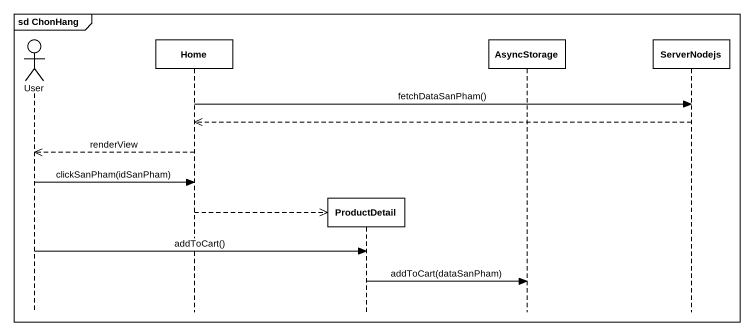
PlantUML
@startuml
mainframe sd ChonHang
hide footbox
actor User
participant Home
participant ProductDetail
participant AsyncStorage
participant ServerNodejs

Home -> ServerNodejs : fetchDataSanPham()
ServerNodejs -->> Home
Home -->> User : renderView
User -> Home : clickSanPham(idSanPham)
Home -->> ProductDetail **
User -> ProductDetail : addToCart()
ProductDetail -> AsyncStorage : addToCart(dataSanPham)
@enduml
